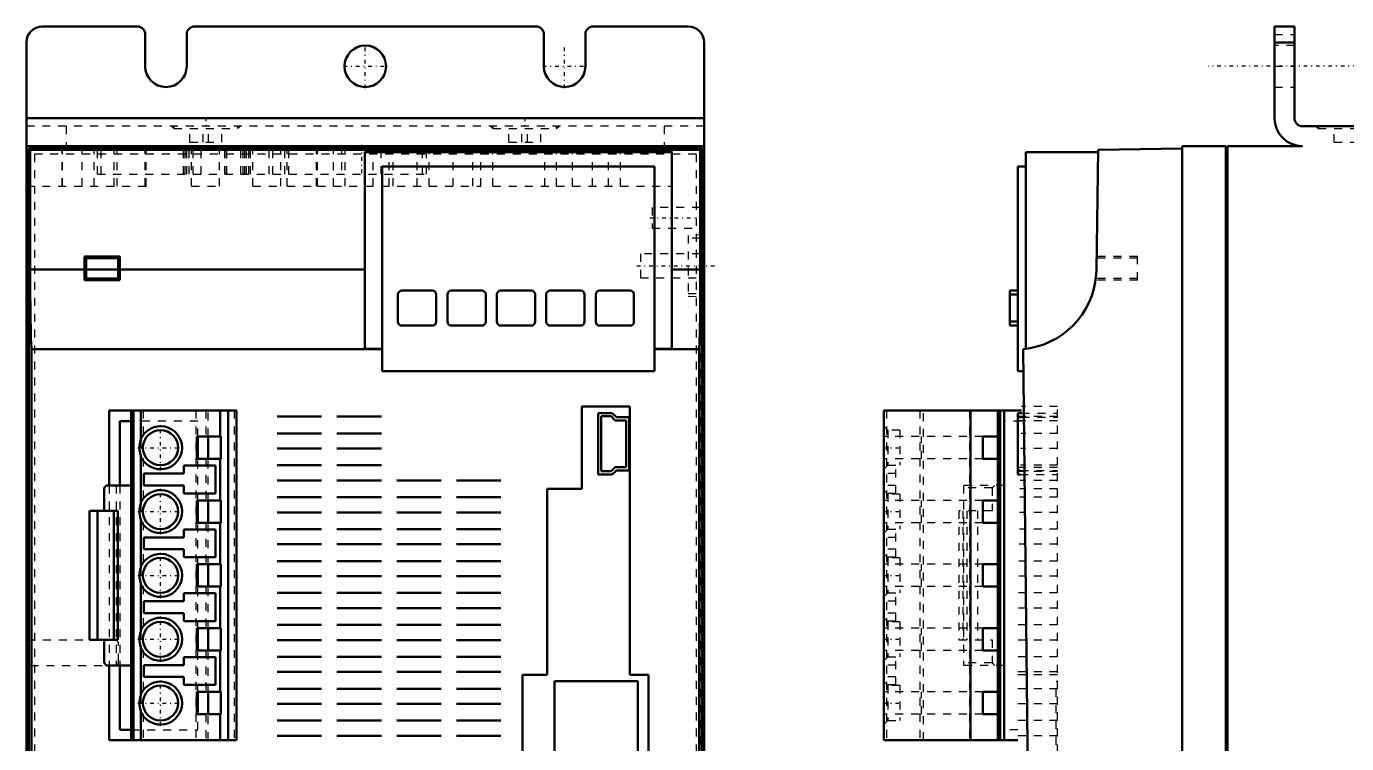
# Model space of a CAD drawing. Header units: millimetres. Extents: x 0 to 331, y -8 to 435.
# Drawn here: x 0 to 165.6, y 345 to 434.8 of the extents above; entities that cross this region are included whole.
import ezdxf

# ---------------------------------------------------------------- set-up
doc = ezdxf.new("R2010")
doc.units = ezdxf.units.MM
doc.linetypes.add('Center', pattern=[1.5, 0.45, -0.5, 0.05, -0.5])
doc.linetypes.add('Dashed', pattern=[2, 1, -1])
for name, color, linetype, lineweight in [('AM_4', 7, 'Continuous', 50), ('AM_6', 2, 'Continuous', 35), ('AM_7', 7, 'Center', 25), ('AM_9', 6, 'Dashed', 25)]:
    doc.layers.add(name, color=color, linetype=linetype, lineweight=lineweight)

# ---------------------------------------------------------------- blocks, each defined once
blk = doc.blocks.new('3_MEDLN83SE_0_in_MEDLN83SE_1100')
at = {"layer": 'AM_4'}
for p, q in [((13.9, 434.83), (2, 434.83)), ((14.9, 429.83), (14.9, 433.83)), ((20.1, 433.83), (20.1, 429.83)), ((63.9, 434.83), (21.1, 434.83)), ((64.9, 429.83), (64.9, 433.83)), ((70.1, 433.83), (70.1, 429.83)), ((83, 434.83), (71.1, 434.83)), ((0, 432.83), (0, 238.83)), ((85, 432.83), (85, 238.83)), ((85, 423.33), (0, 423.33)), ((85, 419.83), (0, 419.83)), ((84.7, 419.53), (0.3, 419.53)), ((0.48, 419.35), (0.3, 419.53)), ((0.3, 419.53), (0.3, 252.13)), ((84.52, 419.35), (0.48, 419.35)), ((0.48, 419.35), (0.48, 404.35)), ((42.46, 419.07), (42.46, 394.43)), ((80.94, 419.07), (42.46, 419.07)), ((80.94, 394.43), (80.94, 419.07)), ((84.7, 419.53), (84.52, 419.35)), ((84.52, 404.35), (84.52, 419.35)), ((84.7, 419.53), (84.7, 252.13)), ((44.61, 417.27), (44.61, 391.62)), ((78.79, 417.27), (44.61, 417.27)), ((78.79, 391.62), (78.79, 417.27)), ((7.3, 405.99), (7.3, 403.02)), ((11.7, 405.99), (7.3, 405.99)), ((7.5, 405.79), (7.5, 403.23)), ((11.5, 405.79), (7.5, 405.79)), ((11.5, 403.23), (11.5, 405.79)), ((11.7, 403.02), (11.7, 405.99)), ((7.3, 404.35), (0.48, 404.35)), ((11.5, 404.35), (7.5, 404.35)), ((42.46, 404.35), (11.7, 404.35)), ((84.52, 404.35), (80.94, 404.35)), ((7.3, 403.02), (11.7, 403.02)), ((7.5, 403.23), (11.5, 403.23)), ((46.6, 401.23), (46.6, 397.83)), ((50.9, 401.73), (47.1, 401.73)), ((51.4, 397.83), (51.4, 401.23)), ((52.8, 401.23), (52.8, 397.83)), ((57.1, 401.73), (53.3, 401.73)), ((57.6, 397.83), (57.6, 401.23)), ((59, 401.23), (59, 397.83)), ((63.3, 401.73), (59.5, 401.73)), ((63.8, 397.83), (63.8, 401.23)), ((65.2, 401.23), (65.2, 397.83)), ((69.5, 401.73), (65.7, 401.73)), ((70, 397.83), (70, 401.23)), ((71.4, 401.23), (71.4, 397.83)), ((75.7, 401.73), (71.9, 401.73)), ((76.2, 397.83), (76.2, 401.23)), ((47.1, 397.33), (50.9, 397.33)), ((53.3, 397.33), (57.1, 397.33)), ((59.5, 397.33), (63.3, 397.33)), ((65.7, 397.33), (69.5, 397.33)), ((71.9, 397.33), (75.7, 397.33)), ((0.63, 267.32), (0.64, 394.39)), ((0.64, 394.39), (44.61, 394.39)), ((42.46, 394.43), (44.61, 394.43)), ((78.79, 394.43), (80.94, 394.43)), ((78.79, 394.39), (84.36, 394.39)), ((84.36, 394.39), (84.38, 252.91)), ((44.61, 391.62), (78.79, 391.62)), ((10.4, 386.68), (10.4, 377.31)), ((10.4, 386.68), (26.35, 386.68)), ((13.15, 386.68), (13.15, 345.38)), ((13.45, 386.68), (13.45, 345.38)), ((14.35, 386.68), (14.35, 382.99)), ((24.32, 386.68), (24.32, 383.43)), ((25.32, 386.68), (25.32, 345.38)), ((26.35, 386.68), (26.35, 345.38)), ((31.45, 385.93), (37.02, 385.93)), ((38.95, 385.93), (44.52, 385.93)), ((69.64, 376.86), (69.64, 387.21)), ((69.64, 387.21), (75.67, 387.21)), ((73.48, 386.38), (71.7, 386.38)), ((71.7, 386.38), (71.7, 378.68)), ((72.1, 385.98), (72.1, 379.08)), ((73.32, 385.98), (72.1, 385.98)), ((73.83, 385.46), (73.32, 385.98)), ((74, 385.87), (73.48, 386.38)), ((75.6, 385.87), (74, 385.87)), ((75.6, 379.19), (75.6, 385.87)), ((75.67, 387.21), (75.67, 353.55)), ((11.7, 385.38), (11.7, 377.31)), ((11.7, 385.38), (13.15, 385.38)), ((75.2, 385.46), (73.83, 385.46)), ((75.2, 379.6), (75.2, 385.46)), ((24.38, 383.43), (21.38, 383.43)), ((21.38, 383.43), (21.38, 380.63)), ((21.5, 380.63), (21.5, 383.43)), ((22.8, 380.63), (22.8, 383.43)), ((24.38, 380.63), (24.38, 383.43)), ((37.02, 383.83), (31.45, 383.83)), ((44.52, 383.83), (38.95, 383.83)), ((14.35, 381.06), (14.35, 374.99)), ((31.45, 381.93), (37.02, 381.93)), ((38.95, 381.93), (44.52, 381.93)), ((19.73, 379.8), (19.73, 378.8)), ((23.73, 379.8), (19.73, 379.8)), ((21.38, 380.63), (24.38, 380.63)), ((23.73, 376.3), (23.73, 379.8)), ((24.32, 380.63), (24.32, 375.43)), ((37.02, 379.83), (31.45, 379.83)), ((44.52, 379.83), (38.95, 379.83)), ((73.32, 379.08), (73.83, 379.6)), ((73.48, 378.68), (74, 379.19)), ((73.83, 379.6), (75.2, 379.6)), ((74, 379.19), (75.6, 379.19)), ((19.73, 378.8), (14.72, 378.8)), ((14.72, 378.8), (14.72, 377.3)), ((31.45, 377.93), (37.02, 377.93)), ((38.95, 377.93), (44.52, 377.93)), ((46.45, 377.93), (52.02, 377.93)), ((53.95, 377.93), (59.52, 377.93)), ((71.7, 378.68), (73.48, 378.68)), ((72.1, 379.08), (73.32, 379.08)), ((9.75, 377), (10.05, 377.31)), ((9.75, 374.11), (9.75, 377)), ((10.05, 377.31), (13.15, 377.31)), ((14.72, 377.3), (19.73, 377.3)), ((19.73, 377.3), (19.73, 376.3)), ((19.73, 376.3), (23.73, 376.3)), ((65.32, 353.55), (65.32, 376.86)), ((65.32, 376.86), (69.64, 376.86)), ((24.38, 375.43), (21.38, 375.43)), ((21.38, 375.43), (21.38, 372.63)), ((21.5, 372.63), (21.5, 375.43)), ((22.8, 372.63), (22.8, 375.43)), ((24.38, 372.63), (24.38, 375.43)), ((37.02, 375.83), (31.45, 375.83)), ((44.52, 375.83), (38.95, 375.83)), ((52.02, 375.83), (46.45, 375.83)), ((59.52, 375.83), (53.95, 375.83)), ((7.9, 374.11), (7.9, 357.95)), ((11.45, 374.11), (7.9, 374.11)), ((8.9, 374.11), (8.9, 357.95)), ((10.95, 374.11), (10.95, 357.95)), ((11.45, 374.11), (11.45, 357.95)), ((14.35, 373.06), (14.35, 366.99)), ((21.38, 372.63), (24.38, 372.63)), ((24.32, 372.63), (24.32, 367.43)), ((31.45, 373.93), (37.02, 373.93)), ((38.95, 373.93), (44.52, 373.93)), ((46.45, 373.93), (52.02, 373.93)), ((53.95, 373.93), (59.52, 373.93)), ((23.73, 371.8), (19.73, 371.8)), ((19.73, 371.8), (19.73, 370.8)), ((23.73, 368.3), (23.73, 371.8)), ((37.02, 371.83), (31.45, 371.83)), ((44.52, 371.83), (38.95, 371.83)), ((52.02, 371.83), (46.45, 371.83)), ((59.52, 371.83), (53.95, 371.83)), ((19.73, 370.8), (14.72, 370.8)), ((14.72, 370.8), (14.72, 369.3)), ((14.72, 369.3), (19.73, 369.3)), ((19.73, 369.3), (19.73, 368.3)), ((31.45, 369.93), (37.02, 369.93)), ((38.95, 369.93), (44.52, 369.93)), ((46.45, 369.93), (52.02, 369.93)), ((53.95, 369.93), (59.52, 369.93)), ((19.73, 368.3), (23.73, 368.3)), ((37.02, 367.83), (31.45, 367.83)), ((44.52, 367.83), (38.95, 367.83)), ((52.02, 367.83), (46.45, 367.83)), ((59.52, 367.83), (53.95, 367.83)), ((24.38, 367.43), (21.38, 367.43)), ((21.38, 367.43), (21.38, 364.63)), ((21.5, 364.63), (21.5, 367.43)), ((22.8, 364.63), (22.8, 367.43)), ((24.38, 364.63), (24.38, 367.43)), ((31.45, 365.93), (37.02, 365.93)), ((38.95, 365.93), (44.52, 365.93)), ((46.45, 365.93), (52.02, 365.93)), ((53.95, 365.93), (59.52, 365.93)), ((14.35, 365.06), (14.35, 358.99)), ((21.38, 364.63), (24.38, 364.63)), ((24.32, 364.63), (24.32, 359.43)), ((19.73, 362.8), (14.72, 362.8)), ((14.72, 362.8), (14.72, 361.3)), ((23.73, 363.8), (19.73, 363.8)), ((19.73, 363.8), (19.73, 362.8)), ((23.73, 360.3), (23.73, 363.8)), ((37.02, 363.83), (31.45, 363.83)), ((44.52, 363.83), (38.95, 363.83)), ((52.02, 363.83), (46.45, 363.83)), ((59.52, 363.83), (53.95, 363.83)), ((14.72, 361.3), (19.73, 361.3)), ((19.73, 361.3), (19.73, 360.3)), ((31.45, 361.93), (37.02, 361.93)), ((38.95, 361.93), (44.52, 361.93)), ((46.45, 361.93), (52.02, 361.93)), ((53.95, 361.93), (59.52, 361.93)), ((19.73, 360.3), (23.73, 360.3)), ((24.38, 359.43), (21.38, 359.43)), ((21.38, 359.43), (21.38, 356.63)), ((21.5, 356.63), (21.5, 359.43)), ((22.8, 356.63), (22.8, 359.43)), ((24.38, 356.63), (24.38, 359.43)), ((37.02, 359.83), (31.45, 359.83)), ((44.52, 359.83), (38.95, 359.83)), ((52.02, 359.83), (46.45, 359.83)), ((59.52, 359.83), (53.95, 359.83)), ((7.9, 357.95), (11.45, 357.95)), ((9.75, 355.06), (9.75, 357.95)), ((31.45, 357.93), (37.02, 357.93)), ((38.95, 357.93), (44.52, 357.93)), ((46.45, 357.93), (52.02, 357.93)), ((53.95, 357.93), (59.52, 357.93)), ((14.35, 357.06), (14.35, 350.99)), ((21.38, 356.63), (24.38, 356.63)), ((24.32, 356.63), (24.32, 351.43)), ((10.05, 354.75), (9.75, 355.06)), ((13.15, 354.75), (10.05, 354.75)), ((10.4, 354.75), (10.4, 345.38)), ((11.7, 346.68), (11.7, 354.75)), ((19.73, 354.8), (14.72, 354.8)), ((14.72, 354.8), (14.72, 353.3)), ((23.73, 355.8), (19.73, 355.8)), ((19.73, 355.8), (19.73, 354.8)), ((23.73, 352.3), (23.73, 355.8)), ((37.02, 355.83), (31.45, 355.83)), ((44.52, 355.83), (38.95, 355.83)), ((52.02, 355.83), (46.45, 355.83)), ((59.52, 355.83), (53.95, 355.83)), ((14.72, 353.3), (19.73, 353.3)), ((19.73, 353.3), (19.73, 352.3)), ((31.45, 353.93), (37.02, 353.93)), ((38.95, 353.93), (44.52, 353.93)), ((46.45, 353.93), (52.02, 353.93)), ((53.95, 353.93), (59.52, 353.93)), ((62.22, 300.03), (62.22, 353.55)), ((62.22, 353.55), (65.32, 353.55)), ((76.7, 352.78), (66.25, 352.78)), ((66.25, 352.78), (66.25, 300.78)), ((75.67, 353.55), (78.02, 353.55)), ((76.7, 300.78), (76.7, 352.78)), ((78.02, 353.55), (78.02, 300.03)), ((19.73, 352.3), (23.73, 352.3)), ((24.38, 351.43), (21.38, 351.43)), ((21.38, 351.43), (21.38, 348.63)), ((21.5, 348.63), (21.5, 351.43)), ((22.8, 348.63), (22.8, 351.43)), ((24.38, 348.63), (24.38, 351.43)), ((37.02, 351.83), (31.45, 351.83)), ((44.52, 351.83), (38.95, 351.83)), ((52.02, 351.83), (46.45, 351.83)), ((59.52, 351.83), (53.95, 351.83)), ((31.45, 349.93), (37.02, 349.93)), ((38.95, 349.93), (44.52, 349.93)), ((46.45, 349.93), (52.02, 349.93)), ((53.95, 349.93), (59.52, 349.93)), ((14.35, 349.06), (14.35, 345.38)), ((21.38, 348.63), (24.38, 348.63)), ((24.32, 348.63), (24.32, 345.38)), ((37.02, 347.83), (31.45, 347.83)), ((44.52, 347.83), (38.95, 347.83)), ((52.02, 347.83), (46.45, 347.83)), ((59.52, 347.83), (53.95, 347.83)), ((11.7, 346.68), (13.15, 346.68)), ((10.4, 345.38), (26.35, 345.38)), ((31.45, 345.93), (37.02, 345.93)), ((38.95, 345.93), (44.52, 345.93)), ((46.45, 345.93), (52.02, 345.93)), ((53.95, 345.93), (59.52, 345.93))]:
    blk.add_line(p, q, dxfattribs=at)
for points in [[(0.48, 404.35), (0.48, 403.47), (0.49, 402.59), (0.49, 401.73), (0.49, 400.89), (0.5, 400.08), (0.51, 399.3), (0.52, 398.56), (0.53, 397.86), (0.54, 397.22), (0.55, 396.63), (0.56, 396.1), (0.57, 395.64), (0.59, 395.24), (0.6, 394.91), (0.62, 394.66), (0.63, 394.48), (0.64, 394.39)], [(84.36, 394.39), (84.37, 394.51), (84.39, 394.71), (84.4, 394.98), (84.42, 395.33), (84.43, 395.74), (84.44, 396.22), (84.45, 396.76), (84.47, 397.36), (84.48, 398.02), (84.49, 398.73), (84.49, 399.48), (84.5, 400.26), (84.51, 401.08), (84.51, 401.93), (84.51, 402.8), (84.52, 403.67), (84.52, 404.35)]]:
    blk.add_lwpolyline(points, dxfattribs=at)
for centre, radius in [((42.5, 429.83), 2.6), ((16.82, 382.03), 2.2), ((16.82, 374.03), 2.2), ((16.82, 366.03), 2.2), ((16.82, 358.03), 2.2), ((16.82, 350.03), 2.2)]:
    blk.add_circle(centre, radius, dxfattribs=at)
for centre, radius, start, end in [((2, 432.83), 2, 90, 180), ((13.9, 433.83), 1, 0, 90), ((21.1, 433.83), 1, 90, 180), ((63.9, 433.83), 1, 0, 90), ((71.1, 433.83), 1, 90, 180), ((83, 432.83), 2, 0, 90), ((17.5, 429.83), 2.6, 180, 0), ((67.5, 429.83), 2.6, 180, 0), ((47.1, 401.23), 0.5, 90, 180), ((50.9, 401.23), 0.5, 0, 90), ((53.3, 401.23), 0.5, 90, 180), ((57.1, 401.23), 0.5, 0, 90), ((59.5, 401.23), 0.5, 90, 180), ((63.3, 401.23), 0.5, 0, 90), ((65.7, 401.23), 0.5, 90, 180), ((69.5, 401.23), 0.5, 0, 90), ((71.9, 401.23), 0.5, 90, 180), ((75.7, 401.23), 0.5, 0, 90), ((47.1, 397.83), 0.5, 180, 270), ((50.9, 397.83), 0.5, 270, 0), ((53.3, 397.83), 0.5, 180, 270), ((57.1, 397.83), 0.5, 270, 0), ((59.5, 397.83), 0.5, 180, 270), ((63.3, 397.83), 0.5, 270, 0), ((65.7, 397.83), 0.5, 180, 270), ((69.5, 397.83), 0.5, 270, 0), ((71.9, 397.83), 0.5, 180, 270), ((75.7, 397.83), 0.5, 270, 0), ((16.82, 382.03), 2.7, 203.9254, 156.0746), ((16.82, 382.03), 2.65, 158.6416, 201.3584), ((16.82, 374.03), 2.7, 203.9254, 156.0746), ((16.82, 374.03), 2.65, 158.6416, 201.3584), ((16.82, 366.03), 2.7, 203.9254, 156.0746), ((16.82, 366.03), 2.65, 158.6416, 201.3584), ((16.82, 358.03), 2.7, 203.9254, 156.0746), ((16.82, 358.03), 2.65, 158.6416, 201.3584), ((16.82, 350.03), 2.7, 203.9254, 156.0746), ((16.82, 350.03), 2.65, 158.6416, 201.3584)]:
    blk.add_arc(centre, radius, start, end, dxfattribs=at)
at = {"layer": 'AM_7'}
for p, q in [((42.5, 427.1), (42.5, 432.56)), ((67.5, 427.1), (67.5, 432.56)), ((39.77, 429.83), (45.23, 429.83)), ((64.77, 429.83), (70.23, 429.83)), ((22.5, 423.39), (22.5, 421.96)), ((62.5, 423.39), (62.5, 421.96)), ((42.01, 420), (42.01, 416.15)), ((78.18, 410.83), (85.33, 410.83)), ((76.55, 404.83), (86.45, 404.83)), ((16.82, 379.19), (16.82, 384.86)), ((13.98, 382.03), (19.65, 382.03)), ((16.82, 371.19), (16.82, 376.86)), ((13.98, 374.03), (19.65, 374.03)), ((16.82, 363.19), (16.82, 368.86)), ((13.98, 366.03), (19.65, 366.03)), ((16.82, 355.19), (16.82, 360.86)), ((13.98, 358.03), (19.65, 358.03)), ((16.82, 347.19), (16.82, 352.86)), ((13.98, 350.03), (19.65, 350.03))]:
    blk.add_line(p, q, dxfattribs=at)
at = {"layer": 'AM_9'}
for p, q in [((85, 422.33), (0, 422.33)), ((5, 422.33), (5, 419.83)), ((18.2, 422.33), (18.5, 422.03)), ((18.5, 422.33), (18.5, 422.03)), ((20.5, 420.33), (20.5, 422.33)), ((22.15, 420.33), (22.15, 422.33)), ((22.85, 420.33), (22.85, 422.33)), ((24.5, 420.33), (24.5, 422.33)), ((26.5, 422.03), (26.5, 422.33)), ((26.5, 422.03), (26.8, 422.33)), ((58.2, 422.33), (58.5, 422.03)), ((58.5, 422.33), (58.5, 422.03)), ((60.5, 420.33), (60.5, 422.33)), ((62.15, 420.33), (62.15, 422.33)), ((62.85, 420.33), (62.85, 422.33)), ((64.5, 420.33), (64.5, 422.33)), ((66.5, 422.03), (66.5, 422.33)), ((66.5, 422.03), (66.8, 422.33)), ((80, 422.33), (80, 419.83)), ((18.5, 422.03), (26.5, 422.03)), ((58.5, 422.03), (66.5, 422.03)), ((4.5, 414.83), (4.5, 419.83)), ((4.51, 414.83), (4.51, 419.83)), ((7, 414.83), (7, 419.83)), ((8.49, 414.83), (8.49, 419.83)), ((8.5, 414.83), (8.5, 419.83)), ((8.9, 416.33), (8.9, 419.83)), ((9.38, 416.33), (9.38, 419.83)), ((10.99, 414.83), (10.99, 419.83)), ((11.01, 414.83), (11.01, 419.83)), ((11.4, 414.83), (11.4, 419.83)), ((14.9, 414.83), (14.9, 419.83)), ((15, 414.83), (15, 419.83)), ((19.71, 416.33), (19.71, 419.83)), ((19.9, 416.33), (19.9, 419.83)), ((20.1, 416.33), (20.1, 419.83)), ((20.4, 416.33), (20.4, 419.83)), ((20.5, 420.33), (24.5, 420.33)), ((20.7, 414.83), (20.7, 419.83)), ((20.9, 416.33), (20.9, 419.83)), ((21.9, 416.33), (21.9, 419.83)), ((24.2, 414.83), (24.2, 419.83)), ((24.9, 416.33), (24.9, 419.83)), ((25.1, 416.33), (25.1, 419.83)), ((25.13, 416.33), (25.13, 419.83)), ((26.9, 416.33), (26.9, 419.83)), ((27.2, 416.33), (27.2, 419.83)), ((27.4, 416.33), (27.4, 419.83)), ((27.6, 416.33), (27.6, 419.83)), ((27.9, 416.33), (27.9, 419.83)), ((28.09, 416.33), (28.09, 419.83)), ((28.1, 416.33), (28.1, 419.83)), ((28.4, 414.83), (28.4, 419.83)), ((30.46, 416.33), (30.46, 419.83)), ((30.9, 416.33), (30.9, 419.83)), ((31.9, 414.83), (31.9, 419.83)), ((32.42, 416.33), (32.42, 419.83)), ((32.7, 414.83), (32.7, 419.83)), ((32.9, 416.33), (32.9, 419.83)), ((36.4, 414.83), (36.4, 419.83)), ((36.5, 414.83), (36.5, 419.83)), ((38.5, 414.83), (38.5, 419.83)), ((39.51, 419.83), (39.51, 416.33)), ((39.99, 414.83), (39.99, 419.83)), ((42.48, 416.33), (42.48, 419.83)), ((42.5, 416.33), (42.5, 419.83)), ((43.5, 414.83), (43.5, 419.83)), ((44.51, 416.33), (44.51, 419.83)), ((45.5, 414.83), (45.5, 419.83)), ((46, 414.83), (46, 419.83)), ((49, 414.83), (49, 419.83)), ((49.01, 414.83), (49.01, 419.83)), ((49.66, 416.33), (49.66, 419.83)), ((50.16, 416.33), (50.16, 419.83)), ((50.5, 414.83), (50.5, 419.83)), ((53.51, 414.83), (53.51, 419.83)), ((56, 414.83), (56, 419.83)), ((56.99, 414.83), (56.99, 419.83)), ((57, 414.83), (57, 419.83)), ((58.5, 414.83), (58.5, 419.83)), ((60.5, 420.33), (64.5, 420.33)), ((65, 414.83), (65, 419.83)), ((66.5, 414.83), (66.5, 419.83)), ((68.5, 414.83), (68.5, 419.83)), ((71, 414.83), (71, 419.83)), ((73, 414.83), (73, 419.83)), ((74.5, 414.83), (74.5, 419.83)), ((81, 414.83), (81, 419.83)), ((84.5, 419.83), (84.5, 251.83)), ((84.86, 419.83), (84.86, 251.83)), ((84, 418.83), (1, 418.83)), ((1, 418.83), (1, 252.83)), ((84, 418.83), (84, 252.83)), ((8.9, 416.33), (50.16, 416.33)), ((0, 414.83), (15, 414.83)), ((20.7, 414.83), (24.2, 414.83)), ((28.4, 414.83), (31.9, 414.83)), ((32.7, 414.83), (36.4, 414.83)), ((36.5, 414.83), (57, 414.83)), ((58.5, 414.83), (81, 414.83)), ((85, 412.63), (84.5, 412.13)), ((84.5, 412.13), (78.5, 412.13)), ((78.5, 412.13), (78.5, 409.53)), ((78.5, 409.53), (84.5, 409.53)), ((84.5, 409.53), (85, 409.03)), ((85, 408.7), (83, 408.63)), ((83, 408.63), (83, 401.03)), ((84.5, 408.29), (83, 408.31)), ((85, 407.77), (84.5, 408.29)), ((84.5, 408.29), (84.5, 401.37)), ((84.5, 406.33), (77, 406.33)), ((77, 406.33), (77, 403.33)), ((85, 406.83), (84.5, 406.33)), ((77, 403.33), (84.5, 403.33)), ((84.5, 403.33), (85, 402.83)), ((83, 401.35), (84.5, 401.37)), ((83, 401.03), (85, 400.96)), ((84.5, 401.37), (85, 401.89)), ((14.65, 386.68), (14.65, 345.38)), ((21.25, 386.68), (21.25, 345.38)), ((22.51, 386.68), (22.51, 383.43)), ((22.8, 383.43), (22.8, 386.68)), ((26.05, 386.68), (26.05, 345.38)), ((21.5, 385.38), (13.15, 385.38)), ((21.5, 383.43), (21.5, 385.38)), ((14.35, 382.96), (14.35, 381.09)), ((21.5, 375.43), (21.5, 380.63)), ((22.51, 380.63), (22.51, 375.43)), ((22.8, 375.43), (22.8, 380.63)), ((10.4, 377.31), (10.4, 354.75)), ((11.25, 377.31), (11.25, 354.75)), ((11.7, 377.31), (11.7, 354.75)), ((14.35, 374.96), (14.35, 373.09)), ((21.5, 367.43), (21.5, 372.63)), ((22.51, 372.63), (22.51, 367.43)), ((22.8, 367.43), (22.8, 372.63)), ((14.35, 366.96), (14.35, 365.09)), ((21.5, 359.43), (21.5, 364.63)), ((22.51, 364.63), (22.51, 359.43)), ((22.8, 359.43), (22.8, 364.63)), ((11.07, 357.93), (0.5, 357.93)), ((14.35, 358.96), (14.35, 357.09)), ((11.57, 355.23), (11.57, 357.43)), ((21.5, 351.43), (21.5, 356.63)), ((22.51, 356.63), (22.51, 351.43)), ((22.8, 351.43), (22.8, 356.63)), ((0.5, 354.73), (11.07, 354.73)), ((14.35, 350.96), (14.35, 349.09)), ((21.5, 346.68), (21.5, 348.63)), ((22.51, 348.63), (22.51, 345.38)), ((22.8, 345.38), (22.8, 348.63)), ((13.15, 346.68), (21.5, 346.68))]:
    blk.add_line(p, q, dxfattribs=at)
for centre, start, end in [((0.5, 358.43), 180, 270), ((11.07, 357.43), 0, 90), ((0.5, 354.23), 90, 180), ((11.07, 355.23), 270, 0)]:
    blk.add_arc(centre, 0.5, start, end, dxfattribs=at)
at = {"layer": 'AM_6', "flags": 8}
for tag, p in [('NN', (91.45, 434.83)), ('NT', (91.45, 434.33)), ('NB', (91.45, 433.83)), ('NBSYN', (91.45, 433.33)), ('CNSORDERNO', (91.45, 432.33)), ('LINA', (91.45, 432.83)), ('F', (91.45, 431.83)), ('MC', (91.45, 431.33)), ('PSV', (91.45, 430.83)), ('ES', (91.45, 430.33)), ('COMPANY', (91.45, 429.83))]:
    blk.add_attdef(tag, p, '', height=0.5, dxfattribs=at)
blk = doc.blocks.new('4_MEDLN83SE_2_in_MEDLN83SE_1100')
at = {"layer": 'AM_4'}
for p, q in [((156.53, 434.83), (156.53, 423.33)), ((156.53, 434.83), (159.03, 434.83)), ((159.03, 423.33), (159.03, 434.83)), ((156.53, 432.83), (159.03, 432.83)), ((173.53, 422.33), (160.03, 422.33)), ((134.42, 419.07), (125.33, 419.07)), ((125.33, 394.43), (125.33, 419.07)), ((134.21, 404.35), (134.42, 419.35)), ((144.93, 419.53), (134.42, 419.35)), ((144.93, 419.83), (144.93, 251.83)), ((150.43, 419.83), (144.93, 419.83)), ((150.43, 251.83), (150.43, 419.83)), ((160.03, 419.83), (150.63, 419.83)), ((150.63, 419.83), (150.63, 251.83)), ((125.33, 417.27), (124.33, 417.27)), ((124.33, 391.62), (124.33, 417.27)), ((150.63, 418.83), (150.43, 418.83)), ((123.33, 401.73), (124.33, 401.73)), ((123.33, 397.33), (123.33, 401.73)), ((123.33, 401.23), (124.33, 401.23)), ((123.33, 397.83), (124.33, 397.83)), ((123.33, 397.33), (124.33, 397.33)), ((125, 394.39), (126.56, 252.91)), ((124.93, 391.62), (124.33, 391.62)), ((107.53, 386.68), (124.81, 386.68)), ((107.53, 386.68), (107.53, 345.38)), ((118.41, 386.68), (118.41, 345.38)), ((121.83, 386.68), (121.83, 345.38)), ((122.13, 386.68), (122.13, 345.38)), ((122.63, 345.38), (122.63, 386.68)), ((124.33, 378.68), (124.33, 386.38)), ((124.33, 386.38), (124.8, 386.38)), ((124.33, 385.87), (124.79, 385.87)), ((119.96, 380.63), (119.96, 383.43)), ((119.96, 383.43), (121.83, 383.43)), ((121.83, 380.63), (119.96, 380.63)), ((124.33, 379.19), (124.66, 379.19)), ((124.33, 378.68), (124.65, 378.68)), ((119.96, 372.63), (119.96, 375.43)), ((119.96, 375.43), (121.83, 375.43)), ((121.83, 372.63), (119.96, 372.63)), ((119.96, 364.63), (119.96, 367.43)), ((119.96, 367.43), (121.83, 367.43)), ((121.83, 364.63), (119.96, 364.63)), ((119.96, 356.63), (119.96, 359.43)), ((119.96, 359.43), (121.83, 359.43)), ((121.83, 356.63), (119.96, 356.63)), ((119.96, 348.63), (119.96, 351.43)), ((119.96, 351.43), (121.83, 351.43)), ((121.83, 348.63), (119.96, 348.63)), ((107.53, 345.38), (124.33, 345.38))]:
    blk.add_line(p, q, dxfattribs=at)
blk.add_lwpolyline([(125, 394.39), (125.88, 394.51), (126.74, 394.71), (127.59, 394.98), (128.4, 395.33), (129.19, 395.74), (129.93, 396.22), (130.63, 396.76), (131.28, 397.36), (131.87, 398.02), (132.41, 398.73), (132.88, 399.48), (133.28, 400.26), (133.62, 401.08), (133.88, 401.93), (134.06, 402.8), (134.18, 403.67), (134.21, 404.35)], dxfattribs=at)
for radius in [3.5, 1]:
    blk.add_arc((160.03, 423.33), radius, 180, 270, dxfattribs=at)
at = {"layer": 'AM_7'}
for p, q in [((331.14, 429.83), (148.22, 429.83)), ((107.43, 382.03), (109.63, 382.03)), ((107.43, 374.03), (109.63, 374.03)), ((107.43, 366.03), (109.63, 366.03)), ((107.43, 358.03), (109.63, 358.03)), ((107.43, 350.03), (109.63, 350.03))]:
    blk.add_line(p, q, dxfattribs=at)
at = {"layer": 'AM_9'}
for p, q in [((156.53, 433.83), (159.03, 433.83)), ((159.03, 432.43), (156.53, 432.43)), ((156.53, 429.83), (159.03, 429.83)), ((156.53, 427.23), (159.03, 427.23)), ((161.73, 422.33), (162.03, 422.03)), ((162.03, 422.33), (162.03, 422.03)), ((164.03, 420.33), (164.03, 422.33)), ((162.03, 422.03), (170.03, 422.03)), ((164.03, 420.33), (168.03, 420.33)), ((139.33, 405.99), (134.23, 405.99)), ((139.33, 405.79), (134.23, 405.79)), ((139.33, 403.02), (139.33, 405.99)), ((139.33, 403.02), (134.1, 403.02)), ((139.33, 403.23), (134.13, 403.23)), ((107.58, 386.68), (107.58, 345.38)), ((107.88, 386.68), (107.88, 345.38)), ((112.03, 386.68), (112.03, 345.38)), ((112.53, 345.38), (112.53, 386.68)), ((118.29, 386.68), (118.29, 345.38)), ((124.33, 385.98), (129.33, 385.98)), ((129.33, 385.93), (124.79, 385.93)), ((124.79, 385.87), (129.33, 385.87)), ((124.8, 386.38), (129.33, 386.38)), ((129.33, 387.21), (124.82, 387.21)), ((129.33, 299.83), (129.33, 387.21)), ((108.03, 384.23), (107.53, 384.73)), ((109.53, 384.23), (108.03, 384.23)), ((108.03, 384.23), (108.03, 379.83)), ((109.53, 384.23), (109.53, 379.83)), ((124.78, 385.38), (122.63, 385.38)), ((124.33, 385.46), (129.33, 385.46)), ((119.96, 383.43), (107.53, 383.43)), ((112.25, 380.63), (112.25, 383.43)), ((129.33, 383.83), (124.75, 383.83)), ((129.33, 381.93), (124.71, 381.93)), ((119.96, 380.63), (107.53, 380.63)), ((107.53, 379.33), (108.03, 379.83)), ((109.03, 379.8), (107.53, 379.8)), ((108.03, 379.83), (109.53, 379.83)), ((109.03, 376.3), (109.03, 379.8)), ((124.33, 379.6), (129.33, 379.6)), ((124.66, 379.19), (129.33, 379.19)), ((129.33, 379.83), (124.67, 379.83)), ((109.03, 378.8), (107.53, 378.8)), ((124.33, 379.08), (129.33, 379.08)), ((129.33, 377.93), (124.63, 377.93)), ((124.65, 378.68), (129.33, 378.68)), ((109.03, 377.3), (107.53, 377.3)), ((108.03, 376.23), (107.53, 376.73)), ((109.03, 376.3), (107.53, 376.3)), ((109.53, 376.23), (108.03, 376.23)), ((108.03, 376.23), (108.03, 371.83)), ((109.53, 376.23), (109.53, 371.83)), ((122.63, 377.31), (117.53, 377.31)), ((117.53, 377.31), (117.53, 354.75)), ((121.13, 377), (117.53, 377)), ((121.43, 377.31), (121.13, 377)), ((121.13, 377), (121.13, 374.11)), ((129.33, 376.86), (124.61, 376.86)), ((119.96, 375.43), (107.53, 375.43)), ((112.25, 372.63), (112.25, 375.43)), ((129.33, 375.83), (124.6, 375.83)), ((119.96, 372.63), (107.53, 372.63)), ((121.13, 374.11), (116.93, 374.11)), ((116.93, 374.11), (116.93, 357.95)), ((117.43, 374.11), (117.43, 357.95)), ((117.93, 374.11), (117.93, 357.95)), ((119.28, 374.11), (119.28, 357.95)), ((129.33, 373.93), (124.57, 373.93)), ((107.53, 371.33), (108.03, 371.83)), ((109.03, 371.8), (107.53, 371.8)), ((108.03, 371.83), (109.53, 371.83)), ((109.03, 368.3), (109.03, 371.8)), ((129.33, 371.83), (124.53, 371.83)), ((109.03, 370.8), (107.53, 370.8)), ((109.03, 369.3), (107.53, 369.3)), ((129.33, 369.93), (124.51, 369.93)), ((108.03, 368.23), (107.53, 368.73)), ((109.03, 368.3), (107.53, 368.3)), ((109.53, 368.23), (108.03, 368.23)), ((108.03, 368.23), (108.03, 363.83)), ((109.53, 368.23), (109.53, 363.83)), ((129.33, 367.83), (124.48, 367.83)), ((119.96, 367.43), (107.53, 367.43)), ((112.25, 364.63), (112.25, 367.43)), ((129.33, 365.93), (124.46, 365.93)), ((119.96, 364.63), (107.53, 364.63)), ((107.53, 363.33), (108.03, 363.83)), ((109.03, 363.8), (107.53, 363.8)), ((109.03, 362.8), (107.53, 362.8)), ((108.03, 363.83), (109.53, 363.83)), ((109.03, 360.3), (109.03, 363.8)), ((129.33, 363.83), (124.43, 363.83)), ((109.03, 361.3), (107.53, 361.3)), ((129.33, 361.93), (124.41, 361.93)), ((108.03, 360.23), (107.53, 360.73)), ((109.03, 360.3), (107.53, 360.3)), ((119.96, 359.43), (107.53, 359.43)), ((109.53, 360.23), (108.03, 360.23)), ((108.03, 360.23), (108.03, 355.83)), ((109.53, 360.23), (109.53, 355.83)), ((112.25, 356.63), (112.25, 359.43)), ((129.33, 359.83), (124.4, 359.83)), ((116.93, 357.95), (121.13, 357.95)), ((121.13, 357.95), (121.13, 355.06)), ((129.33, 357.93), (124.38, 357.93)), ((119.96, 356.63), (107.53, 356.63)), ((107.53, 355.33), (108.03, 355.83)), ((109.03, 355.8), (107.53, 355.8)), ((109.03, 354.8), (107.53, 354.8)), ((108.03, 355.83), (109.53, 355.83)), ((109.03, 352.3), (109.03, 355.8)), ((121.13, 355.06), (117.53, 355.06)), ((122.63, 354.75), (117.53, 354.75)), ((121.13, 355.06), (121.43, 354.75)), ((129.33, 355.83), (124.37, 355.83)), ((109.03, 353.3), (107.53, 353.3)), ((108.03, 352.23), (107.53, 352.73)), ((129.33, 353.55), (124.35, 353.55)), ((129.33, 353.93), (124.36, 353.93)), ((129.13, 352.78), (129.33, 352.78)), ((129.13, 300.78), (129.13, 352.78)), ((109.03, 352.3), (107.53, 352.3)), ((119.96, 351.43), (107.53, 351.43)), ((109.53, 352.23), (108.03, 352.23)), ((108.03, 352.23), (108.03, 347.83)), ((109.53, 352.23), (109.53, 347.83)), ((112.25, 348.63), (112.25, 351.43)), ((129.33, 351.83), (124.35, 351.83)), ((129.33, 349.93), (124.34, 349.93)), ((119.96, 348.63), (107.53, 348.63)), ((107.53, 347.33), (108.03, 347.83)), ((108.03, 347.83), (109.53, 347.83)), ((129.33, 347.83), (124.33, 347.83)), ((124.33, 346.68), (122.63, 346.68)), ((129.33, 345.93), (124.33, 345.93))]:
    blk.add_line(p, q, dxfattribs=at)
at = {"layer": 'AM_6', "flags": 8}
for tag, p in [('NN', (336.14, 434.83)), ('NT', (336.14, 434.33)), ('NB', (336.14, 433.83)), ('NBSYN', (336.14, 433.33)), ('CNSORDERNO', (336.14, 432.33)), ('LINA', (336.14, 432.83)), ('F', (336.14, 431.83)), ('MC', (336.14, 431.33)), ('PSV', (336.14, 430.83)), ('ES', (336.14, 430.33)), ('COMPANY', (336.14, 429.83))]:
    blk.add_attdef(tag, p, '', height=0.5, dxfattribs=at)
blk = doc.blocks.new('1_MEDLN83SE_1100')
for name in ['3_MEDLN83SE_0_in_MEDLN83SE_1100', '4_MEDLN83SE_2_in_MEDLN83SE_1100']:
    blk.add_blockref(name, (0, 0))
at = {"layer": 'AM_6', "flags": 8}
for tag, p in [('NN', (336.145, 434.83)), ('NT', (336.145, 434.33)), ('NB', (336.145, 433.83)), ('NBSYN', (336.145, 433.33)), ('CNSORDERNO', (336.145, 432.33)), ('LINA', (336.145, 432.83)), ('F', (336.145, 431.83)), ('MC', (336.145, 431.33)), ('PSV', (336.145, 430.83)), ('ES', (336.145, 430.33)), ('COMPANY', (336.145, 429.83))]:
    blk.add_attdef(tag, p, '', height=0.5, dxfattribs=at)

msp = doc.modelspace()

# ---------------------------------------------------------------- block references
msp.add_blockref('1_MEDLN83SE_1100', (0, 0))

doc.saveas('drawing.dxf')
